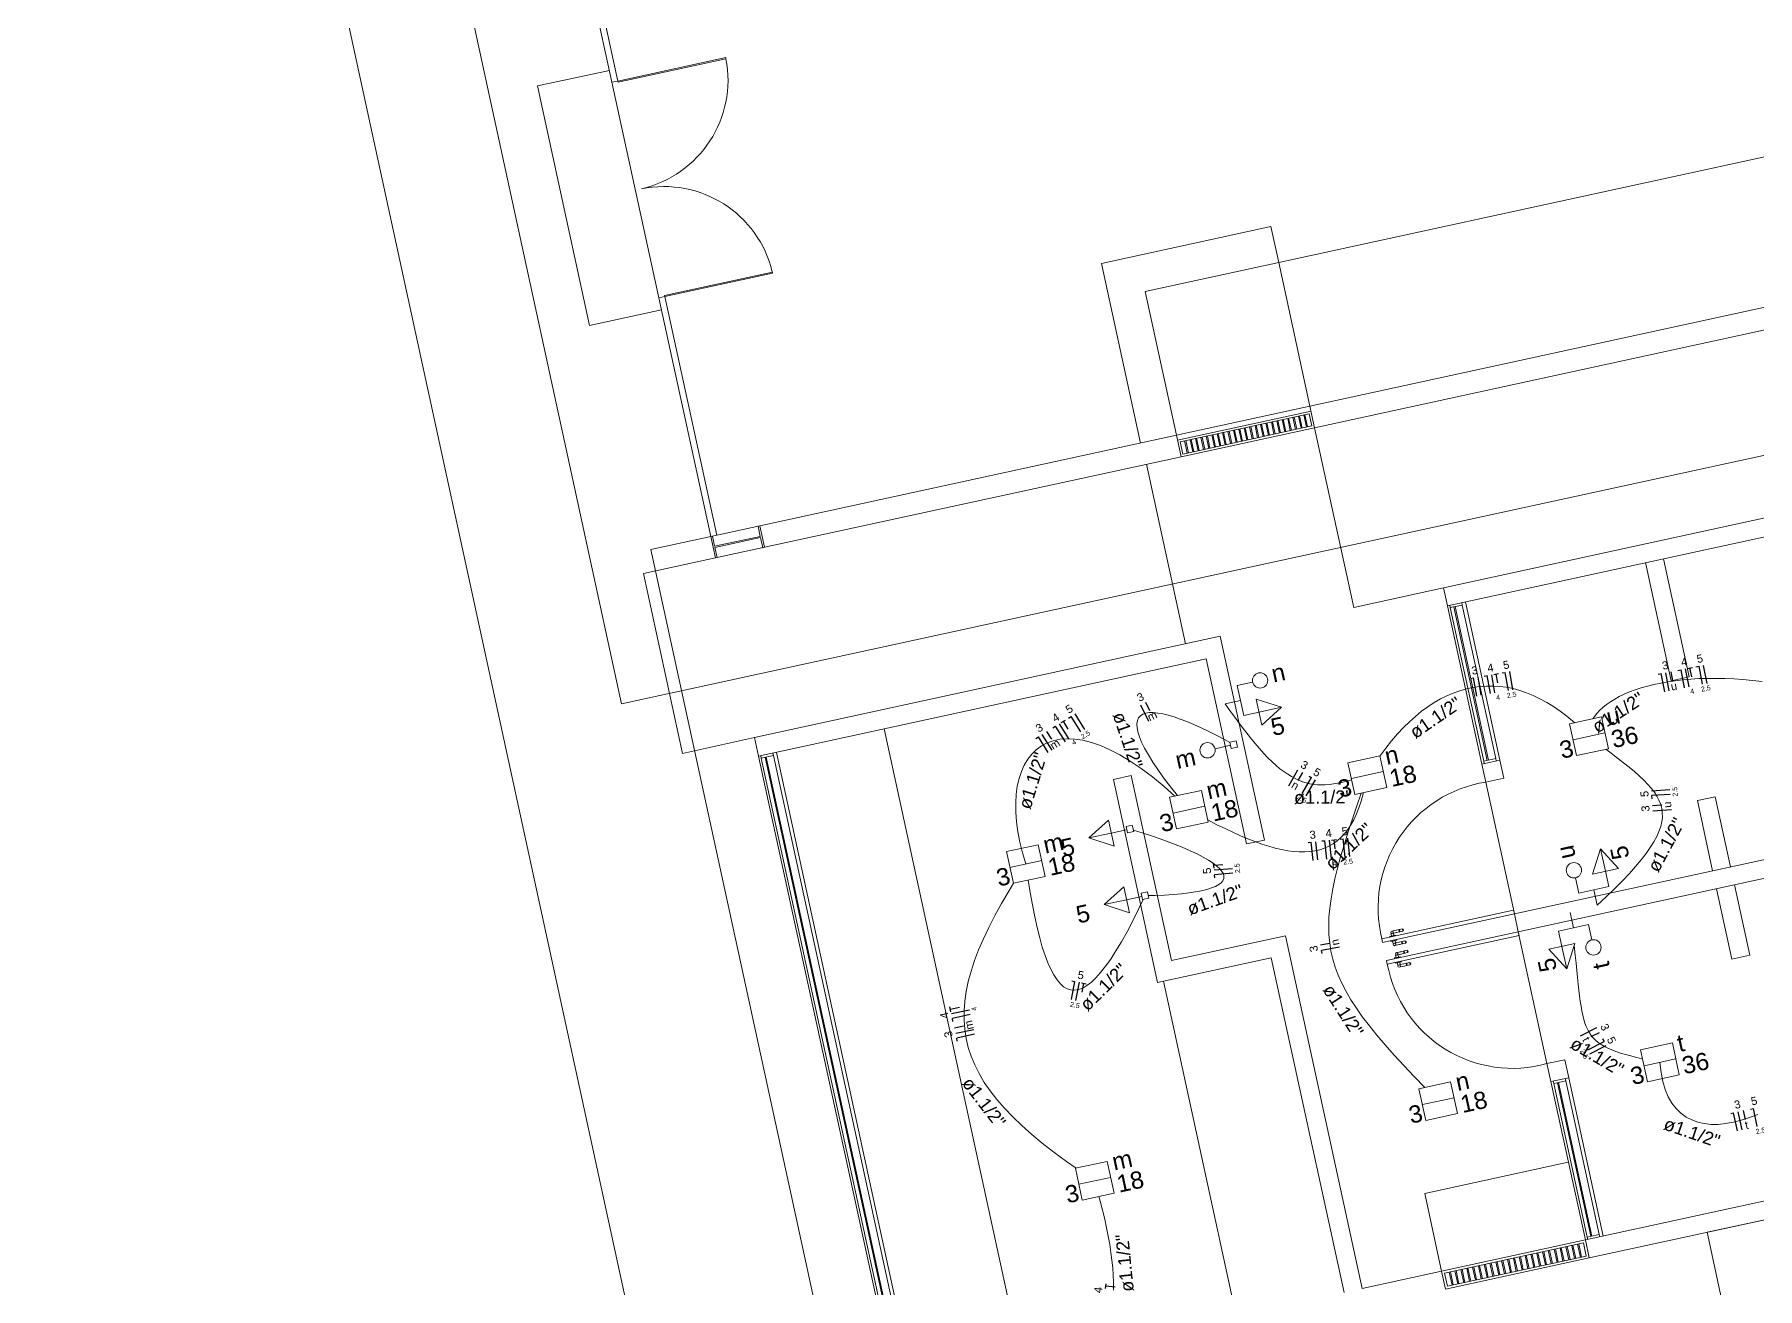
# Model space of a CAD drawing. Header units: millimetres. Extents: x -395 to 1008, y 9 to 692.
# Drawn here: x -88.37 to -74.31, y 42.12 to 52.35 of the extents above; entities that cross this region are included whole.
import ezdxf

# ---------------------------------------------------------------- set-up
doc = ezdxf.new("R2010")
doc.units = ezdxf.units.MM
doc.header["$LTSCALE"] = 0.1
doc.header["$MEASUREMENT"] = 0
for name, color, linetype, lineweight in [('.10 ultra fina', 240, 'Continuous', 5), ('.15', 150, 'Continuous', 15), ('.20', 130, 'Continuous', 5), ('.25', 70, 'Continuous', 5), ('.30', 50, 'Continuous', 5), ('.40 Interno parede', 27, 'Continuous', 5)]:
    doc.layers.add(name, color=color, linetype=linetype, lineweight=lineweight)
doc.styles.add('Arial', font='arial.ttf')

# ---------------------------------------------------------------- blocks, each defined once
blk = doc.blocks.new('eeetet')
at = {"layer": '.10 ultra fina', "color": 240, "lineweight": 5}
for p, q in [((600.308, 145.079), (611.592, 93.184)), ((609.617, 106.974), (601.498, 144.315)), ((611.592, 93.184), (606.773, 115.349)), ((609.538, 112.045), (609.115, 113.992)), ((609.587, 112.055), (609.163, 114.003)), ((636.009, 112.713), (609.617, 106.974)), ((610.466, 112.246), (609.587, 112.055)), ((610.468, 112.237), (609.589, 112.045)), ((610.468, 112.237), (610.466, 112.246)), ((608.93, 112.015), (609.517, 112.142)), ((609.355, 110.06), (608.93, 112.015)), ((609.587, 112.055), (609.538, 112.045)), ((609.538, 112.045), (609.92, 110.286)), ((609.589, 112.045), (609.587, 112.055)), ((614.979, 110.574), (619.083, 111.466)), ((613.533, 110.567), (614.915, 110.867)), ((614.979, 110.574), (614.915, 110.867)), ((613.852, 109.101), (613.533, 110.567)), ((613.89, 110.337), (614.979, 110.574)), ((614.979, 110.574), (615.234, 109.402)), ((610.847, 110.497), (609.967, 110.306)), ((610.849, 110.487), (609.969, 110.296)), ((610.847, 110.497), (610.849, 110.487)), ((609.969, 110.296), (609.92, 110.286)), ((609.92, 110.286), (610.344, 108.339)), ((609.969, 110.296), (609.967, 110.306)), ((610.393, 108.349), (609.969, 110.296)), ((614.145, 109.165), (613.89, 110.337)), ((615.234, 109.402), (619.631, 110.358)), ((609.942, 110.188), (609.355, 110.06)), ((619.669, 110.183), (615.272, 109.227)), ((614.145, 109.165), (615.234, 109.402)), ((615.272, 109.227), (615.234, 109.402)), ((615.243, 109.363), (614.153, 109.126)), ((614.83, 109.254), (614.852, 109.155)), ((614.839, 109.256), (614.861, 109.157)), ((614.874, 109.264), (614.896, 109.164)), ((614.883, 109.266), (614.905, 109.166)), ((614.919, 109.274), (614.94, 109.174)), ((614.927, 109.275), (614.949, 109.176)), ((614.963, 109.283), (614.984, 109.183)), ((614.972, 109.285), (614.994, 109.185)), ((615.007, 109.293), (615.029, 109.193)), ((615.016, 109.295), (615.038, 109.195)), ((615.052, 109.302), (615.073, 109.203)), ((615.06, 109.304), (615.082, 109.205)), ((615.095, 109.312), (615.117, 109.212)), ((615.105, 109.314), (615.126, 109.214)), ((615.14, 109.322), (615.162, 109.222)), ((615.149, 109.324), (615.17, 109.224)), ((615.184, 109.331), (615.206, 109.232)), ((615.193, 109.333), (615.215, 109.234)), ((610.344, 108.339), (614.145, 109.165)), ((614.145, 109.165), (614.183, 108.99)), ((614.183, 108.99), (615.272, 109.227)), ((614.211, 109.12), (614.232, 109.02)), ((614.22, 109.122), (614.242, 109.022)), ((614.255, 109.129), (614.277, 109.03)), ((614.264, 109.131), (614.286, 109.032)), ((614.3, 109.139), (614.321, 109.039)), ((614.308, 109.141), (614.33, 109.041)), ((614.344, 109.148), (614.365, 109.049)), ((614.353, 109.15), (614.375, 109.051)), ((614.388, 109.158), (614.41, 109.058)), ((614.397, 109.16), (614.418, 109.06)), ((614.432, 109.168), (614.454, 109.068)), ((614.441, 109.17), (614.463, 109.07)), ((614.476, 109.177), (614.498, 109.078)), ((614.485, 109.179), (614.507, 109.08)), ((614.52, 109.187), (614.542, 109.087)), ((614.529, 109.189), (614.551, 109.089)), ((614.564, 109.196), (614.586, 109.097)), ((614.574, 109.199), (614.595, 109.099)), ((614.609, 109.206), (614.631, 109.106)), ((614.618, 109.208), (614.639, 109.108)), ((614.653, 109.216), (614.674, 109.116)), ((614.662, 109.218), (614.684, 109.118)), ((614.697, 109.225), (614.719, 109.126)), ((614.706, 109.227), (614.728, 109.128)), ((614.741, 109.235), (614.763, 109.135)), ((614.751, 109.237), (614.772, 109.137)), ((614.786, 109.245), (614.807, 109.145)), ((614.795, 109.247), (614.817, 109.147)), ((615.272, 109.227), (615.591, 107.761)), ((614.183, 108.99), (610.382, 108.164)), ((614.218, 107.463), (613.9, 108.929)), ((616.324, 107.921), (619.988, 108.717)), ((610.744, 108.426), (610.73, 108.423)), ((610.73, 108.423), (610.748, 108.34)), ((610.782, 108.251), (610.744, 108.426)), ((619.873, 108.539), (616.356, 107.774)), ((610.344, 108.339), (609.855, 108.232)), ((610.358, 108.342), (610.344, 108.339)), ((610.382, 108.164), (610.344, 108.339)), ((610.344, 108.339), (610.382, 108.164)), ((610.376, 108.259), (610.358, 108.342)), ((610.748, 108.34), (610.376, 108.259)), ((610.378, 108.25), (610.75, 108.331)), ((610.75, 108.331), (610.768, 108.248)), ((609.796, 108.036), (610.382, 108.164)), ((609.855, 108.232), (611.751, 99.512)), ((610.396, 108.167), (610.378, 108.25)), ((610.382, 108.164), (610.396, 108.167)), ((610.768, 108.248), (610.782, 108.251)), ((618.182, 107.162), (617.973, 108.126)), ((618.329, 107.194), (618.119, 108.158)), ((610.114, 106.57), (609.796, 108.036)), ((615.591, 107.761), (616.324, 107.921)), ((616.356, 107.774), (616.324, 107.921)), ((616.356, 107.774), (616.637, 106.482)), ((616.379, 107.759), (616.375, 107.778)), ((616.379, 107.759), (616.477, 107.78)), ((616.379, 107.759), (616.652, 106.506)), ((616.681, 106.512), (616.409, 107.765)), ((616.691, 106.514), (616.418, 107.767)), ((616.477, 107.78), (616.473, 107.8)), ((616.75, 106.527), (616.477, 107.78)), ((616.783, 106.514), (616.502, 107.806)), ((614.502, 107.525), (610.701, 106.698)), ((614.863, 105.863), (614.502, 107.525)), ((610.733, 106.547), (614.388, 107.341)), ((614.388, 107.341), (614.716, 105.831)), ((618.182, 107.162), (618.329, 107.194)), ((612.884, 101.6), (611.76, 106.77)), ((610.701, 106.698), (610.114, 106.57)), ((610.701, 106.698), (610.733, 106.547)), ((610.733, 106.547), (611.857, 101.377)), ((610.757, 106.531), (610.753, 106.551)), ((610.757, 106.531), (610.855, 106.552)), ((610.757, 106.531), (611.873, 101.401)), ((611.902, 101.407), (610.787, 106.538)), ((611.912, 101.41), (610.796, 106.54)), ((610.855, 106.552), (610.851, 106.572)), ((611.97, 101.422), (610.855, 106.552)), ((612.004, 101.409), (610.88, 106.578)), ((616.783, 106.514), (616.637, 106.482)), ((616.783, 106.514), (616.637, 106.482)), ((616.637, 106.482), (616.668, 106.335)), ((616.637, 106.482), (616.668, 106.335)), ((616.75, 106.527), (616.652, 106.506)), ((616.652, 106.506), (616.656, 106.486)), ((616.75, 106.527), (616.754, 106.507)), ((616.815, 106.367), (616.783, 106.514)), ((616.815, 106.367), (616.783, 106.514)), ((613.776, 106.389), (613.63, 106.358)), ((613.63, 106.358), (613.99, 104.701)), ((614.105, 104.88), (613.776, 106.389)), ((616.668, 106.335), (616.815, 106.367)), ((616.668, 106.335), (616.815, 106.367)), ((616.668, 106.335), (616.902, 105.26)), ((618.395, 106.185), (618.541, 106.216)), ((618.519, 105.612), (618.395, 106.185)), ((618.666, 105.644), (618.541, 106.216)), ((616.902, 105.26), (620.42, 106.025)), ((620.452, 105.879), (616.934, 105.114)), ((614.716, 105.831), (614.863, 105.863)), ((618.551, 105.465), (618.676, 104.892)), ((618.698, 105.497), (618.822, 104.924)), ((616.896, 105.29), (615.821, 105.056)), ((615.827, 105.027), (616.902, 105.26)), ((616.902, 105.26), (616.896, 105.29)), ((616.934, 105.114), (616.902, 105.26)), ((615.033, 105.082), (614.105, 104.88)), ((615.659, 102.204), (615.033, 105.082)), ((615.821, 105.056), (615.827, 105.027)), ((615.859, 104.88), (616.934, 105.114)), ((616.94, 105.084), (615.865, 104.851)), ((615.933, 105.087), (615.884, 105.076)), ((615.886, 105.07), (615.884, 105.076)), ((615.892, 105.041), (615.894, 105.034)), ((615.942, 105.045), (615.894, 105.034)), ((615.915, 105.102), (615.895, 105.098)), ((615.895, 105.098), (615.899, 105.08)), ((615.912, 105.019), (615.908, 105.038)), ((615.989, 105.139), (615.91, 105.122)), ((615.94, 105.128), (615.91, 105.122)), ((615.91, 105.122), (615.915, 105.102)), ((615.993, 105.119), (615.915, 105.102)), ((615.944, 105.109), (615.915, 105.102)), ((615.915, 105.102), (615.919, 105.084)), ((615.932, 105.023), (615.928, 105.042)), ((616.01, 105.04), (615.932, 105.023)), ((615.935, 105.081), (615.933, 105.087)), ((615.941, 105.051), (615.942, 105.045)), ((615.959, 105.133), (615.963, 105.113)), ((615.964, 105.134), (615.968, 105.114)), ((615.985, 105.014), (615.981, 105.034)), ((615.99, 105.015), (615.986, 105.035)), ((615.989, 105.139), (615.993, 105.119)), ((616.014, 105.021), (616.01, 105.04)), ((616.934, 105.114), (617.168, 104.039)), ((616.934, 105.114), (616.94, 105.084)), ((618.475, 102.663), (629.742, 105.113)), ((613.99, 104.701), (614.918, 104.903)), ((614.918, 104.903), (615.512, 102.172)), ((615.932, 105.023), (615.912, 105.019)), ((615.972, 104.911), (615.923, 104.901)), ((615.924, 104.894), (615.923, 104.901)), ((615.961, 105.03), (615.932, 105.023)), ((615.936, 105.004), (615.932, 105.023)), ((615.953, 104.927), (615.933, 104.922)), ((615.933, 104.922), (615.937, 104.904)), ((616.014, 105.021), (615.936, 105.004)), ((615.965, 105.01), (615.936, 105.004)), ((616.027, 104.963), (615.949, 104.946)), ((615.978, 104.952), (615.949, 104.946)), ((615.949, 104.946), (615.953, 104.927)), ((616.031, 104.944), (615.953, 104.927)), ((615.982, 104.933), (615.953, 104.927)), ((615.953, 104.927), (615.957, 104.908)), ((615.973, 104.905), (615.972, 104.911)), ((615.997, 104.957), (616.002, 104.937)), ((616.002, 104.958), (616.007, 104.938)), ((616.027, 104.963), (616.031, 104.944)), ((618.676, 104.892), (618.822, 104.924)), ((615.865, 104.851), (615.859, 104.88)), ((615.93, 104.865), (615.932, 104.858)), ((615.981, 104.869), (615.932, 104.858)), ((615.951, 104.843), (615.946, 104.862)), ((615.97, 104.847), (615.951, 104.843)), ((615.97, 104.847), (615.966, 104.866)), ((616.048, 104.864), (615.97, 104.847)), ((615.999, 104.854), (615.97, 104.847)), ((615.974, 104.828), (615.97, 104.847)), ((616.052, 104.845), (615.974, 104.828)), ((616.004, 104.834), (615.974, 104.828)), ((615.979, 104.875), (615.981, 104.869)), ((616.023, 104.838), (616.019, 104.858)), ((616.028, 104.84), (616.024, 104.859)), ((616.052, 104.845), (616.048, 104.864)), ((614.039, 104.712), (614.633, 101.981)), ((617.314, 104.071), (617.168, 104.039)), ((617.168, 104.039), (617.314, 104.071)), ((617.346, 103.924), (617.314, 104.071)), ((617.314, 104.071), (617.346, 103.924)), ((617.168, 104.039), (617.2, 103.892)), ((617.2, 103.892), (617.168, 104.039)), ((617.2, 103.892), (617.346, 103.924)), ((617.346, 103.924), (617.2, 103.892)), ((617.321, 103.898), (617.317, 103.918)), ((617.627, 102.632), (617.346, 103.924)), ((617.2, 103.892), (617.481, 102.6)), ((617.223, 103.877), (617.219, 103.897)), ((617.223, 103.877), (617.321, 103.898)), ((617.223, 103.877), (617.496, 102.624)), ((617.525, 102.63), (617.253, 103.883)), ((617.535, 102.632), (617.262, 103.886)), ((617.594, 102.645), (617.321, 103.898)), ((617.481, 102.6), (620.998, 103.365)), ((617.342, 103.235), (616.17, 102.98)), ((621.177, 103.25), (617.512, 102.453)), ((616.308, 102.345), (616.17, 102.98)), ((617.594, 102.645), (617.496, 102.624)), ((617.594, 102.645), (617.598, 102.625)), ((620.365, 93.97), (618.475, 102.663)), ((617.481, 102.6), (616.308, 102.345)), ((617.132, 102.504), (617.155, 102.396)), ((617.142, 102.506), (617.165, 102.398)), ((617.179, 102.514), (617.203, 102.407)), ((617.189, 102.516), (617.213, 102.409)), ((617.227, 102.524), (617.251, 102.417)), ((617.237, 102.527), (617.26, 102.419)), ((617.275, 102.535), (617.298, 102.427)), ((617.285, 102.537), (617.308, 102.429)), ((617.323, 102.545), (617.346, 102.438)), ((617.332, 102.547), (617.356, 102.44)), ((617.37, 102.555), (617.393, 102.448)), ((617.38, 102.558), (617.403, 102.45)), ((617.418, 102.566), (617.441, 102.458)), ((617.428, 102.568), (617.451, 102.461)), ((617.512, 102.453), (617.481, 102.6)), ((617.496, 102.624), (617.5, 102.604)), ((616.34, 102.198), (617.512, 102.453)), ((616.475, 102.361), (616.498, 102.253)), ((616.513, 102.369), (616.536, 102.262)), ((616.522, 102.371), (616.546, 102.264)), ((616.56, 102.379), (616.584, 102.272)), ((616.57, 102.382), (616.594, 102.274)), ((616.608, 102.39), (616.631, 102.282)), ((616.618, 102.392), (616.641, 102.284)), ((616.656, 102.4), (616.679, 102.293)), ((616.665, 102.402), (616.689, 102.295)), ((616.703, 102.41), (616.726, 102.303)), ((616.713, 102.413), (616.736, 102.305)), ((616.751, 102.421), (616.774, 102.313)), ((616.761, 102.423), (616.784, 102.316)), ((616.798, 102.431), (616.822, 102.324)), ((616.808, 102.433), (616.832, 102.326)), ((616.846, 102.442), (616.87, 102.334)), ((616.856, 102.444), (616.879, 102.336)), ((616.894, 102.452), (616.917, 102.344)), ((616.903, 102.454), (616.927, 102.347)), ((616.942, 102.462), (616.965, 102.355)), ((616.951, 102.464), (616.975, 102.357)), ((616.989, 102.473), (617.012, 102.365)), ((616.999, 102.475), (617.022, 102.367)), ((617.037, 102.483), (617.06, 102.376)), ((617.047, 102.485), (617.07, 102.378)), ((617.084, 102.493), (617.108, 102.386)), ((617.094, 102.495), (617.117, 102.388)), ((616.308, 102.345), (615.659, 102.204)), ((616.34, 102.198), (616.308, 102.345)), ((616.37, 102.338), (616.393, 102.231)), ((616.38, 102.34), (616.403, 102.233)), ((616.417, 102.348), (616.441, 102.241)), ((616.427, 102.35), (616.45, 102.243)), ((616.465, 102.359), (616.489, 102.251))]:
    blk.add_line(p, q, dxfattribs=at)
for points in [[(614.175, 109.112), (614.197, 109.012), (615.25, 109.241), (615.228, 109.341), (614.175, 109.112)], [(616.332, 102.33), (616.355, 102.222), (617.489, 102.469), (617.465, 102.576), (616.332, 102.33)]]:
    blk.add_lwpolyline(points, dxfattribs=at)
for centre in [(615.903, 105.11), (615.924, 105.011), (615.941, 104.934), (615.962, 104.835)]:
    blk.add_circle(centre, 0.01, dxfattribs=at)
for centre, radius, start, end in [((609.575, 112.063), 0.91, 282.8853, 11.0149), ((609.962, 110.284), 0.91, 13.5202, 101.6497), ((616.829, 105.309), 1.039, 98.8641, 194.0868), ((615.991, 105.129), 0.00749, 282.2675, 102.2675), ((616.012, 105.03), 0.00749, 282.2675, 102.2675), ((616.029, 104.953), 0.00749, 282.2675, 102.2675), ((616.887, 105.039), 1.039, 190.4483, 285.6709), ((616.05, 104.855), 0.00749, 282.2675, 102.2675)]:
    blk.add_arc(centre, radius, start, end, dxfattribs=at)

msp = doc.modelspace()

# ---------------------------------------------------------------- linework, layer by layer
at = {"layer": '.15', "color": 150, "lineweight": 15}
for p, q in [((-78.434, 47.065), (-78.559, 47.037)), ((-78.532, 46.915), (-78.559, 47.037)), ((-78.532, 46.915), (-78.658, 46.888)), ((-78.532, 46.915), (-78.506, 46.793)), ((-78.198, 46.86), (-78.404, 46.926)), ((-78.404, 46.926), (-78.358, 46.714)), ((-78.198, 46.86), (-78.381, 46.82)), ((-78.358, 46.714), (-78.198, 46.86)), ((-78.381, 46.82), (-78.506, 46.793)), ((-75.847, 46.724), (-75.588, 46.78)), ((-75.847, 46.724), (-75.79, 46.465)), ((-75.588, 46.78), (-75.531, 46.521)), ((-78.741, 46.521), (-78.615, 46.549)), ((-78.621, 46.575), (-78.569, 46.586)), ((-78.61, 46.523), (-78.621, 46.575)), ((-78.569, 46.586), (-78.558, 46.534)), ((-75.819, 46.594), (-75.56, 46.65)), ((-78.558, 46.534), (-78.61, 46.523)), ((-77.656, 46.407), (-77.397, 46.463)), ((-77.656, 46.407), (-77.599, 46.148)), ((-77.397, 46.463), (-77.34, 46.204)), ((-75.79, 46.465), (-75.531, 46.521)), ((-77.627, 46.278), (-77.368, 46.334)), ((-79.111, 46.125), (-78.852, 46.181)), ((-79.111, 46.125), (-79.055, 45.866)), ((-78.852, 46.181), (-78.796, 45.922)), ((-77.599, 46.148), (-77.34, 46.204)), ((-79.083, 45.996), (-78.824, 46.052)), ((-79.77, 45.793), (-79.61, 45.939)), ((-79.61, 45.939), (-79.564, 45.727)), ((-79.587, 45.833), (-79.462, 45.86)), ((-79.467, 45.886), (-79.416, 45.897)), ((-79.456, 45.834), (-79.467, 45.886)), ((-79.404, 45.846), (-79.456, 45.834)), ((-79.416, 45.897), (-79.404, 45.846)), ((-79.055, 45.866), (-78.796, 45.922)), ((-80.442, 45.682), (-80.183, 45.738)), ((-80.183, 45.738), (-80.127, 45.479)), ((-79.77, 45.793), (-79.587, 45.833)), ((-79.564, 45.727), (-79.77, 45.793)), ((-75.594, 45.704), (-75.66, 45.498)), ((-75.449, 45.544), (-75.594, 45.704)), ((-75.594, 45.704), (-75.555, 45.521)), ((-80.442, 45.682), (-80.386, 45.423)), ((-80.414, 45.553), (-80.155, 45.609)), ((-80.386, 45.423), (-80.127, 45.479)), ((-75.799, 45.468), (-75.772, 45.343)), ((-75.66, 45.498), (-75.449, 45.544)), ((-75.555, 45.521), (-75.527, 45.396)), ((-79.646, 45.249), (-79.485, 45.395)), ((-79.646, 45.249), (-79.462, 45.289)), ((-79.485, 45.395), (-79.439, 45.183)), ((-79.462, 45.289), (-79.337, 45.316)), ((-79.343, 45.342), (-79.291, 45.354)), ((-79.332, 45.29), (-79.343, 45.342)), ((-79.28, 45.302), (-79.332, 45.29)), ((-79.291, 45.354), (-79.28, 45.302)), ((-75.65, 45.37), (-75.772, 45.343)), ((-75.65, 45.37), (-75.527, 45.396)), ((-75.65, 45.37), (-75.622, 45.244)), ((-79.439, 45.183), (-79.646, 45.249)), ((-75.815, 45.06), (-75.843, 45.185)), ((-75.815, 45.06), (-75.937, 45.033)), ((-75.91, 44.908), (-75.937, 45.033)), ((-75.815, 45.06), (-75.693, 45.086)), ((-75.666, 44.961), (-75.693, 45.086)), ((-75.804, 44.931), (-76.016, 44.885)), ((-76.016, 44.885), (-75.87, 44.725)), ((-75.87, 44.725), (-75.91, 44.908)), ((-75.87, 44.725), (-75.804, 44.931)), ((-75.268, 44.063), (-75.009, 44.12)), ((-75.268, 44.063), (-75.212, 43.804)), ((-75.009, 44.12), (-74.953, 43.861)), ((-75.24, 43.934), (-74.981, 43.99)), ((-77.077, 43.747), (-76.818, 43.803)), ((-77.077, 43.747), (-77.021, 43.488)), ((-76.818, 43.803), (-76.762, 43.544)), ((-75.212, 43.804), (-74.953, 43.861)), ((-77.049, 43.617), (-76.79, 43.674)), ((-77.021, 43.488), (-76.762, 43.544)), ((-79.88, 43.098), (-79.621, 43.154)), ((-79.88, 43.098), (-79.824, 42.839)), ((-79.621, 43.154), (-79.565, 42.895)), ((-79.852, 42.968), (-79.593, 43.024)), ((-79.824, 42.839), (-79.565, 42.895))]:
    msp.add_line(p, q, dxfattribs=at)
for centre in [(-78.373, 47.078), (-78.802, 46.508), (-75.812, 45.529), (-75.653, 44.9)]:
    msp.add_circle(centre, 0.0625, dxfattribs=at)
at = {"layer": '.20', "color": 130, "lineweight": 20}
for points in [[(-75.805, 46.733), (-75.869, 46.786), (-75.924, 46.828), (-75.979, 46.865), (-76.034, 46.899), (-76.089, 46.929), (-76.144, 46.955), (-76.199, 46.977), (-76.254, 46.996), (-76.309, 47.011), (-76.364, 47.022), (-76.419, 47.029), (-76.474, 47.032), (-76.528, 47.032), (-76.583, 47.028), (-76.637, 47.021), (-76.69, 47.009), (-76.744, 46.994), (-76.797, 46.975), (-76.849, 46.953), (-76.901, 46.927), (-76.953, 46.897), (-77.005, 46.863), (-77.055, 46.826), (-77.106, 46.785), (-77.155, 46.741), (-77.204, 46.693), (-77.253, 46.641), (-77.301, 46.585), (-77.348, 46.526), (-77.396, 46.461)], [(-74.277, 47.068), (-74.356, 47.078), (-74.433, 47.085), (-74.508, 47.09), (-74.582, 47.094), (-74.654, 47.095), (-74.724, 47.095), (-74.792, 47.093), (-74.859, 47.089), (-74.923, 47.083), (-74.986, 47.076), (-75.046, 47.067), (-75.104, 47.056), (-75.16, 47.045), (-75.213, 47.031), (-75.264, 47.017), (-75.312, 47.001), (-75.358, 46.984), (-75.401, 46.965), (-75.442, 46.946), (-75.479, 46.925), (-75.514, 46.904), (-75.546, 46.881), (-75.575, 46.858), (-75.601, 46.834), (-75.624, 46.809), (-75.643, 46.783), (-75.654, 46.766)], [(-78.658, 46.888), (-78.614, 46.825), (-78.571, 46.766), (-78.53, 46.71), (-78.49, 46.658), (-78.451, 46.609), (-78.414, 46.564), (-78.378, 46.522), (-78.343, 46.483), (-78.309, 46.447), (-78.275, 46.414), (-78.243, 46.385), (-78.211, 46.358), (-78.179, 46.334), (-78.148, 46.312), (-78.118, 46.294), (-78.087, 46.277), (-78.057, 46.263), (-78.027, 46.252), (-77.997, 46.243), (-77.966, 46.235), (-77.935, 46.23), (-77.904, 46.227), (-77.873, 46.226), (-77.841, 46.227), (-77.808, 46.229), (-77.775, 46.234), (-77.741, 46.239), (-77.706, 46.246), (-77.669, 46.255), (-77.625, 46.267)], [(-78.62, 46.572), (-78.659, 46.593), (-78.726, 46.629), (-78.79, 46.661), (-78.853, 46.692), (-78.913, 46.719), (-78.97, 46.743), (-79.024, 46.763), (-79.075, 46.781), (-79.123, 46.795), (-79.168, 46.806), (-79.208, 46.812), (-79.245, 46.816), (-79.278, 46.815), (-79.306, 46.81), (-79.33, 46.802), (-79.35, 46.789), (-79.364, 46.772), (-79.374, 46.751), (-79.378, 46.725), (-79.377, 46.694), (-79.37, 46.659), (-79.358, 46.619), (-79.34, 46.575), (-79.315, 46.525), (-79.284, 46.47), (-79.247, 46.41), (-79.203, 46.344), (-79.152, 46.273), (-79.094, 46.197), (-79.048, 46.139)], [(-79.069, 46.134), (-79.157, 46.213), (-79.252, 46.291), (-79.343, 46.36), (-79.432, 46.42), (-79.517, 46.47), (-79.598, 46.513), (-79.676, 46.546), (-79.75, 46.572), (-79.82, 46.59), (-79.886, 46.6), (-79.949, 46.602), (-80.007, 46.598), (-80.061, 46.586), (-80.111, 46.568), (-80.157, 46.544), (-80.199, 46.513), (-80.236, 46.477), (-80.269, 46.435), (-80.297, 46.387), (-80.321, 46.335), (-80.34, 46.277), (-80.354, 46.215), (-80.363, 46.149), (-80.367, 46.078), (-80.366, 46.003), (-80.361, 45.925), (-80.35, 45.843), (-80.333, 45.759), (-80.312, 45.671), (-80.285, 45.581)], [(-75.551, 46.517), (-75.508, 46.485), (-75.457, 46.445), (-75.408, 46.406), (-75.362, 46.369), (-75.319, 46.334), (-75.279, 46.299), (-75.243, 46.265), (-75.211, 46.231), (-75.182, 46.198), (-75.156, 46.166), (-75.135, 46.133), (-75.118, 46.1), (-75.104, 46.066), (-75.095, 46.032), (-75.091, 45.997), (-75.09, 45.961), (-75.095, 45.924), (-75.104, 45.886), (-75.118, 45.846), (-75.136, 45.804), (-75.16, 45.76), (-75.189, 45.714), (-75.224, 45.666), (-75.263, 45.615), (-75.309, 45.561), (-75.36, 45.504), (-75.416, 45.444), (-75.479, 45.381), (-75.547, 45.315), (-75.622, 45.244)], [(-78.8, 45.94), (-78.725, 45.901), (-78.659, 45.869), (-78.596, 45.839), (-78.534, 45.811), (-78.473, 45.786), (-78.415, 45.763), (-78.358, 45.743), (-78.303, 45.725), (-78.25, 45.71), (-78.198, 45.698), (-78.148, 45.689), (-78.1, 45.682), (-78.054, 45.679), (-78.009, 45.679), (-77.966, 45.682), (-77.925, 45.688), (-77.886, 45.697), (-77.848, 45.71), (-77.812, 45.726), (-77.778, 45.746), (-77.745, 45.769), (-77.714, 45.796), (-77.685, 45.827), (-77.658, 45.862), (-77.632, 45.9), (-77.608, 45.942), (-77.586, 45.989), (-77.566, 46.039), (-77.547, 46.094), (-77.528, 46.164)], [(-77.548, 46.159), (-77.584, 46.054), (-77.622, 45.942), (-77.656, 45.835), (-77.688, 45.734), (-77.716, 45.639), (-77.741, 45.547), (-77.762, 45.46), (-77.78, 45.377), (-77.794, 45.297), (-77.805, 45.22), (-77.811, 45.146), (-77.813, 45.075), (-77.812, 45.005), (-77.805, 44.937), (-77.795, 44.87), (-77.78, 44.804), (-77.76, 44.738), (-77.736, 44.673), (-77.706, 44.607), (-77.672, 44.54), (-77.632, 44.473), (-77.587, 44.403), (-77.537, 44.332), (-77.481, 44.259), (-77.42, 44.183), (-77.353, 44.105), (-77.28, 44.022), (-77.201, 43.937), (-77.116, 43.847), (-77.029, 43.757)], [(-79.407, 45.857), (-79.336, 45.835), (-79.244, 45.804), (-79.158, 45.774), (-79.08, 45.745), (-79.009, 45.717), (-78.945, 45.689), (-78.887, 45.663), (-78.837, 45.637), (-78.793, 45.612), (-78.756, 45.587), (-78.725, 45.564), (-78.701, 45.542), (-78.684, 45.52), (-78.673, 45.5), (-78.668, 45.48), (-78.67, 45.461), (-78.677, 45.444), (-78.691, 45.428), (-78.711, 45.412), (-78.737, 45.398), (-78.769, 45.385), (-78.807, 45.373), (-78.85, 45.362), (-78.9, 45.353), (-78.954, 45.344), (-79.015, 45.337), (-79.081, 45.331), (-79.152, 45.327), (-79.229, 45.324), (-79.284, 45.323)], [(-80.384, 45.424), (-80.423, 45.359), (-80.483, 45.258), (-80.537, 45.159), (-80.587, 45.063), (-80.631, 44.97), (-80.67, 44.88), (-80.703, 44.792), (-80.731, 44.706), (-80.754, 44.623), (-80.771, 44.541), (-80.783, 44.462), (-80.789, 44.383), (-80.789, 44.307), (-80.783, 44.232), (-80.772, 44.158), (-80.754, 44.084), (-80.731, 44.012), (-80.701, 43.941), (-80.666, 43.87), (-80.624, 43.799), (-80.576, 43.729), (-80.521, 43.658), (-80.46, 43.588), (-80.392, 43.517), (-80.318, 43.446), (-80.237, 43.374), (-80.15, 43.302), (-80.056, 43.229), (-79.954, 43.154), (-79.875, 43.099)], [(-80.265, 45.449), (-80.249, 45.349), (-80.23, 45.246), (-80.211, 45.15), (-80.191, 45.061), (-80.171, 44.979), (-80.15, 44.903), (-80.127, 44.835), (-80.104, 44.775), (-80.081, 44.721), (-80.056, 44.675), (-80.03, 44.636), (-80.003, 44.604), (-79.976, 44.579), (-79.947, 44.562), (-79.917, 44.553), (-79.886, 44.55), (-79.854, 44.556), (-79.82, 44.568), (-79.786, 44.589), (-79.75, 44.617), (-79.713, 44.652), (-79.674, 44.695), (-79.634, 44.746), (-79.592, 44.805), (-79.55, 44.872), (-79.505, 44.946), (-79.459, 45.028), (-79.412, 45.118), (-79.362, 45.216), (-79.326, 45.292)], [(-75.81, 44.915), (-75.801, 44.836), (-75.795, 44.772), (-75.789, 44.711), (-75.783, 44.654), (-75.777, 44.601), (-75.772, 44.551), (-75.766, 44.504), (-75.761, 44.46), (-75.754, 44.42), (-75.748, 44.382), (-75.74, 44.346), (-75.732, 44.313), (-75.722, 44.283), (-75.712, 44.255), (-75.7, 44.228), (-75.686, 44.204), (-75.671, 44.182), (-75.654, 44.161), (-75.635, 44.142), (-75.614, 44.124), (-75.59, 44.108), (-75.564, 44.092), (-75.536, 44.078), (-75.504, 44.064), (-75.47, 44.051), (-75.433, 44.038), (-75.392, 44.026), (-75.348, 44.015), (-75.301, 44.003), (-75.253, 43.992)], [(-74.312, 43.538), (-74.38, 43.511), (-74.447, 43.49), (-74.511, 43.473), (-74.574, 43.462), (-74.635, 43.456), (-74.693, 43.456), (-74.749, 43.462), (-74.802, 43.474), (-74.851, 43.492), (-74.897, 43.516), (-74.94, 43.547), (-74.978, 43.585), (-75.012, 43.629), (-75.042, 43.681), (-75.067, 43.74), (-75.087, 43.806), (-75.101, 43.88), (-75.111, 43.962)], [(-79.569, 42.104), (-79.569, 42.165), (-79.572, 42.225), (-79.576, 42.287), (-79.582, 42.349), (-79.59, 42.412), (-79.6, 42.477), (-79.612, 42.543), (-79.626, 42.611), (-79.641, 42.682), (-79.659, 42.755), (-79.678, 42.83), (-79.688, 42.868)]]:
    msp.add_lwpolyline(points, dxfattribs=at)
at = {"layer": '.25', "color": 70, "lineweight": 25}
for p, q in [((-76.568, 46.957), (-76.594, 47.104)), ((-76.545, 47.113), (-76.52, 47.117)), ((-76.494, 46.97), (-76.52, 47.117)), ((-76.457, 46.976), (-76.483, 47.124)), ((-76.466, 47.127), (-76.427, 47.134)), ((-76.433, 47.057), (-76.447, 47.13)), ((-76.397, 47.139), (-76.373, 47.143)), ((-76.347, 46.996), (-76.373, 47.143)), ((-76.31, 47.002), (-76.336, 47.15)), ((-75.124, 47.129), (-75.1, 47.134)), ((-75.071, 46.986), (-75.1, 47.134)), ((-75.034, 46.994), (-75.063, 47.141)), ((-75.005, 47.076), (-75.019, 47.149)), ((-74.963, 47.16), (-74.938, 47.165)), ((-74.909, 47.018), (-74.938, 47.165)), ((-74.873, 47.025), (-74.901, 47.172)), ((-74.884, 47.176), (-74.845, 47.184)), ((-74.85, 47.106), (-74.865, 47.18)), ((-74.816, 47.189), (-74.791, 47.194)), ((-74.762, 47.047), (-74.791, 47.194)), ((-74.725, 47.054), (-74.754, 47.201)), ((-76.656, 47.093), (-76.631, 47.098)), ((-76.605, 46.95), (-76.631, 47.098)), ((-79.28, 46.743), (-79.347, 46.877)), ((-79.273, 46.83), (-79.306, 46.897)), ((-80.063, 46.692), (-80.042, 46.705)), ((-79.962, 46.578), (-80.042, 46.705)), ((-79.93, 46.598), (-80.01, 46.725)), ((-79.995, 46.734), (-79.961, 46.755)), ((-79.938, 46.681), (-79.978, 46.745)), ((-79.936, 46.771), (-79.915, 46.785)), ((-79.835, 46.658), (-79.915, 46.785)), ((-79.803, 46.677), (-79.883, 46.805)), ((-80.203, 46.604), (-80.181, 46.617)), ((-80.102, 46.49), (-80.181, 46.617)), ((-80.07, 46.51), (-80.15, 46.637)), ((-80.072, 46.598), (-80.112, 46.661)), ((-78.139, 46.219), (-78.064, 46.349)), ((-78.062, 46.262), (-78.025, 46.327)), ((-78.029, 46.156), (-77.954, 46.286)), ((-77.996, 46.137), (-77.921, 46.267)), ((-77.975, 46.298), (-77.954, 46.286)), ((-75.029, 46.185), (-75.178, 46.175)), ((-75.026, 46.148), (-75.176, 46.138)), ((-75.174, 46.113), (-75.176, 46.138)), ((-75.095, 46.061), (-75.17, 46.055)), ((-75.017, 46.021), (-75.167, 46.011)), ((-77.981, 45.756), (-77.956, 45.758)), ((-77.94, 45.609), (-77.956, 45.758)), ((-77.902, 45.613), (-77.918, 45.762)), ((-77.869, 45.768), (-77.844, 45.77)), ((-77.828, 45.621), (-77.844, 45.77)), ((-77.79, 45.625), (-77.807, 45.774)), ((-77.789, 45.776), (-77.749, 45.78)), ((-77.761, 45.704), (-77.769, 45.778)), ((-77.72, 45.784), (-77.695, 45.786)), ((-77.679, 45.637), (-77.695, 45.786)), ((-77.641, 45.641), (-77.657, 45.79)), ((-78.749, 45.547), (-78.752, 45.587)), ((-78.676, 45.573), (-78.751, 45.567)), ((-78.598, 45.542), (-78.747, 45.53)), ((-78.595, 45.505), (-78.744, 45.492)), ((-78.742, 45.467), (-78.744, 45.492)), ((-77.807, 44.933), (-77.881, 44.918)), ((-77.725, 44.903), (-77.872, 44.874)), ((-77.867, 44.85), (-77.872, 44.874)), ((-79.913, 44.475), (-79.884, 44.623)), ((-79.909, 44.627), (-79.884, 44.623)), ((-79.876, 44.468), (-79.847, 44.615)), ((-79.83, 44.612), (-79.791, 44.604)), ((-79.825, 44.535), (-79.811, 44.608)), ((-80.896, 44.375), (-80.904, 44.414)), ((-80.827, 44.41), (-80.9, 44.394)), ((-80.745, 44.389), (-80.892, 44.358)), ((-80.738, 44.353), (-80.884, 44.321)), ((-80.879, 44.296), (-80.884, 44.321)), ((-80.793, 44.256), (-80.867, 44.24)), ((-80.71, 44.228), (-80.857, 44.197)), ((-80.703, 44.192), (-80.849, 44.16)), ((-80.844, 44.135), (-80.849, 44.16)), ((-75.758, 44.178), (-75.624, 44.246)), ((-75.671, 44.172), (-75.604, 44.206)), ((-75.578, 44.155), (-75.566, 44.132)), ((-75.7, 44.064), (-75.566, 44.132)), ((-75.683, 44.031), (-75.549, 44.099)), ((-74.533, 43.545), (-74.509, 43.55)), ((-74.477, 43.404), (-74.509, 43.55)), ((-74.44, 43.412), (-74.472, 43.558)), ((-74.413, 43.495), (-74.428, 43.568)), ((-74.372, 43.58), (-74.348, 43.585)), ((-74.316, 43.439), (-74.348, 43.585)), ((-79.634, 42.116), (-79.63, 42.155)), ((-79.557, 42.128), (-79.632, 42.136))]:
    msp.add_line(p, q, dxfattribs=at)

# ---------------------------------------------------------------- block references
at = {"layer": '.30'}
msp.add_blockref('eeetet', (-693.2, -60.087), dxfattribs=at)

# ---------------------------------------------------------------- texts
at = {"layer": '.40 Interno parede', "color": 27, "line_spacing_factor": 0.9, "style": 'Arial'}
for s, insert, char_height, width, attachment_point, rotation in [('4', (-74.907, 47.198), 0.0653, 0.10011, 8, 11.0709), ('5', (-74.778, 47.223), 0.0653, 0.10011, 8, 11.0709), ('n', (-78.21, 47.072), 0.141, 0.2169, 8, 12.2675), ('3', (-76.617, 47.127), 0.0653, 0.10011, 8, 10.0453), ('4', (-76.488, 47.149), 0.0653, 0.10011, 8, 10.0453), ('5', (-76.359, 47.172), 0.0653, 0.10011, 8, 10.0453), ('3', (-75.061, 47.168), 0.0653, 0.10011, 8, 11.0709), ('3', (-79.335, 46.912), 0.0653, 0.10011, 8, 26.3107), ('2.5', (-76.317, 46.94), 0.0406, 0.15292, 8, 10.0453), ('ø1.1/2"', (-75.422, 46.77), 0.1059, 0.92508, 8, 33.4154), ('u', (-74.99, 46.999), 0.0653, 0.10011, 8, 11.0709), ('4', (-74.843, 46.97), 0.0406, 0.06118, 8, 11.0709), ('2.5', (-74.732, 46.992), 0.0406, 0.15292, 8, 11.0709), ('5', (-79.913, 46.817), 0.0653, 0.10011, 8, 32.0861), ('ø1.1/2"', (-76.91, 46.729), 0.1059, 0.92508, 8, 34.4754), ('4', (-76.428, 46.92), 0.0406, 0.06118, 8, 10.0453), ('u', (-75.53, 46.705), 0.141, 0.2169, 7, 12.2675), ('3', (-80.157, 46.663), 0.0653, 0.10011, 8, 32.0861), ('4', (-80.024, 46.747), 0.0653, 0.10011, 8, 32.0861), ('ø1.1/2"', (-79.505, 46.574), 0.1059, 0.92508, 8, 288.5248), ('m', (-79.239, 46.76), 0.0653, 0.14994, 8, 26.3107), ('5', (-78.214, 46.634), 0.141, 0.2169, 8, 12.2675), ('36', (-75.49, 46.523), 0.1412, 0.4338, 7, 12.2675), ('m', (-80.03, 46.531), 0.0653, 0.14994, 8, 32.0861), ('4', (-79.882, 46.557), 0.0406, 0.06118, 8, 32.0861), ('2.5', (-79.787, 46.617), 0.0406, 0.15292, 8, 32.0861), ('3', (-75.911, 46.436), 0.141, 0.2169, 7, 12.2675), ('ø1.1/2"', (-80.176, 46.243), 0.1059, 0.92508, 8, 72.9151), ('m', (-78.887, 46.39), 0.141, 0.32487, 9, 12.2675), ('3', (-78.028, 46.359), 0.0653, 0.10011, 8, 330.0757), ('n', (-77.339, 46.388), 0.141, 0.2169, 7, 12.2675), ('5', (-77.925, 46.299), 0.0653, 0.10011, 8, 330.0757), ('3', (-77.72, 46.119), 0.141, 0.2169, 7, 12.2675), ('18', (-77.299, 46.206), 0.1412, 0.4338, 7, 12.2675), ('m', (-78.794, 46.107), 0.141, 0.32487, 7, 12.2675), ('n', (-78.102, 46.194), 0.0653, 0.10011, 8, 330.0757), ('ø1.1/2"', (-77.86, 46.07), 0.1059, 0.92508, 8, 0.6545), ('2.5', (-78.042, 46.094), 0.0406, 0.15292, 8, 330.0757), ('5', (-75.203, 46.154), 0.0653, 0.10011, 8, 93.9598), ('2.5', (-74.967, 46.171), 0.0406, 0.15292, 8, 93.9598), ('3', (-79.175, 45.837), 0.141, 0.2169, 7, 12.2675), ('18', (-78.755, 45.924), 0.1412, 0.4338, 7, 12.2675), ('3', (-75.195, 46.035), 0.0653, 0.10011, 8, 93.9598), ('u', (-75.017, 46.066), 0.0653, 0.10011, 8, 93.9598), ('3', (-77.94, 45.786), 0.0653, 0.10011, 8, 6.1606), ('4', (-77.81, 45.8), 0.0653, 0.10011, 8, 6.1606), ('ø1.1/2"', (-77.61, 45.684), 0.1059, 0.92508, 8, 43.5911), ('5', (-77.679, 45.814), 0.0653, 0.10011, 8, 6.1606), ('ø1.1/2"', (-75.011, 45.711), 0.1059, 0.92508, 8, 62.0174), ('m', (-80.126, 45.664), 0.141, 0.32487, 7, 12.2675), ('5', (-79.927, 45.648), 0.141, 0.2169, 8, 12.2675), ('u', (-75.806, 45.692), 0.141, 0.2169, 8, 102.2677), ('5', (-75.368, 45.688), 0.141, 0.2169, 8, 102.2677), ('18', (-80.086, 45.481), 0.1412, 0.4338, 7, 12.2675), ('2.5', (-78.538, 45.547), 0.0406, 0.15292, 8, 94.8193), ('4', (-77.765, 45.567), 0.0406, 0.06118, 8, 6.1606), ('2.5', (-77.653, 45.579), 0.0406, 0.15292, 8, 6.1606), ('3', (-80.507, 45.394), 0.141, 0.2169, 7, 12.2675), ('ø1.1/2"', (-78.722, 45.237), 0.1059, 0.92508, 8, 19.7733), ('5', (-78.773, 45.528), 0.0653, 0.10011, 8, 94.8193), ('5', (-79.803, 45.104), 0.141, 0.2169, 8, 12.2675), ('3', (-77.903, 44.895), 0.0653, 0.10011, 8, 100.8926), ('n', (-77.73, 44.947), 0.0653, 0.10011, 8, 100.8926), ('ø1.1/2"', (-79.611, 44.537), 0.1059, 0.92508, 8, 44.6282), ('5', (-75.959, 44.771), 0.141, 0.2169, 8, 102.2677), ('t', (-75.521, 44.767), 0.141, 0.10835, 8, 102.2677), ('5', (-79.842, 44.641), 0.0653, 0.10011, 8, 348.9719), ('ø1.1/2"', (-77.741, 44.355), 0.1059, 0.92508, 8, 302.7571), ('2.5', (-79.888, 44.409), 0.0406, 0.15292, 8, 348.9719), ('4', (-80.918, 44.352), 0.0653, 0.10011, 8, 102.2677), ('m', (-80.717, 44.273), 0.0653, 0.14994, 8, 102.2677), ('4', (-80.687, 44.402), 0.0406, 0.06118, 8, 102.2677), ('3', (-80.884, 44.198), 0.0653, 0.10011, 8, 102.2677), ('ø1.1/2"', (-75.651, 43.963), 0.1059, 0.92508, 8, 329.5658), ('t', (-75.741, 44.136), 0.0653, 0.05001, 8, 296.9874), ('3', (-75.589, 44.234), 0.0653, 0.10011, 8, 296.9874), ('5', (-75.535, 44.127), 0.0653, 0.10011, 8, 296.9874), ('t', (-74.952, 44.044), 0.141, 0.10835, 7, 12.2675), ('2.5', (-75.745, 44.02), 0.0406, 0.15292, 8, 296.9874), ('36', (-74.912, 43.862), 0.1412, 0.4338, 7, 12.2675), ('3', (-75.333, 43.775), 0.141, 0.2169, 7, 12.2675), ('ø1.1/2"', (-80.67, 43.602), 0.1059, 0.92508, 8, 307.5757), ('n', (-76.761, 43.728), 0.141, 0.2169, 7, 12.2675), ('3', (-77.142, 43.459), 0.141, 0.2169, 7, 12.2675), ('18', (-76.721, 43.546), 0.1412, 0.4338, 7, 12.2675), ('3', (-74.471, 43.586), 0.0653, 0.10011, 8, 12.2675), ('5', (-74.335, 43.615), 0.0653, 0.10011, 8, 12.2675), ('ø1.1/2"', (-74.867, 43.338), 0.1059, 0.92508, 8, 340.9906), ('t', (-74.396, 43.418), 0.0653, 0.05001, 8, 12.2675), ('2.5', (-74.285, 43.384), 0.0406, 0.15292, 8, 12.2675), ('m', (-79.564, 43.079), 0.141, 0.32487, 7, 12.2675), ('18', (-79.524, 42.896), 0.1412, 0.4338, 7, 12.2675), ('3', (-79.945, 42.809), 0.141, 0.2169, 7, 12.2675), ('ø1.1/2"', (-79.423, 42.33), 0.1059, 0.92508, 8, 95.6157), ('4', (-79.662, 42.101), 0.0653, 0.10011, 8, 83.8529)]:
    msp.add_mtext(s, dxfattribs=dict(at, insert=insert, char_height=char_height, width=width, attachment_point=attachment_point, rotation=rotation))

doc.saveas('drawing.dxf')
